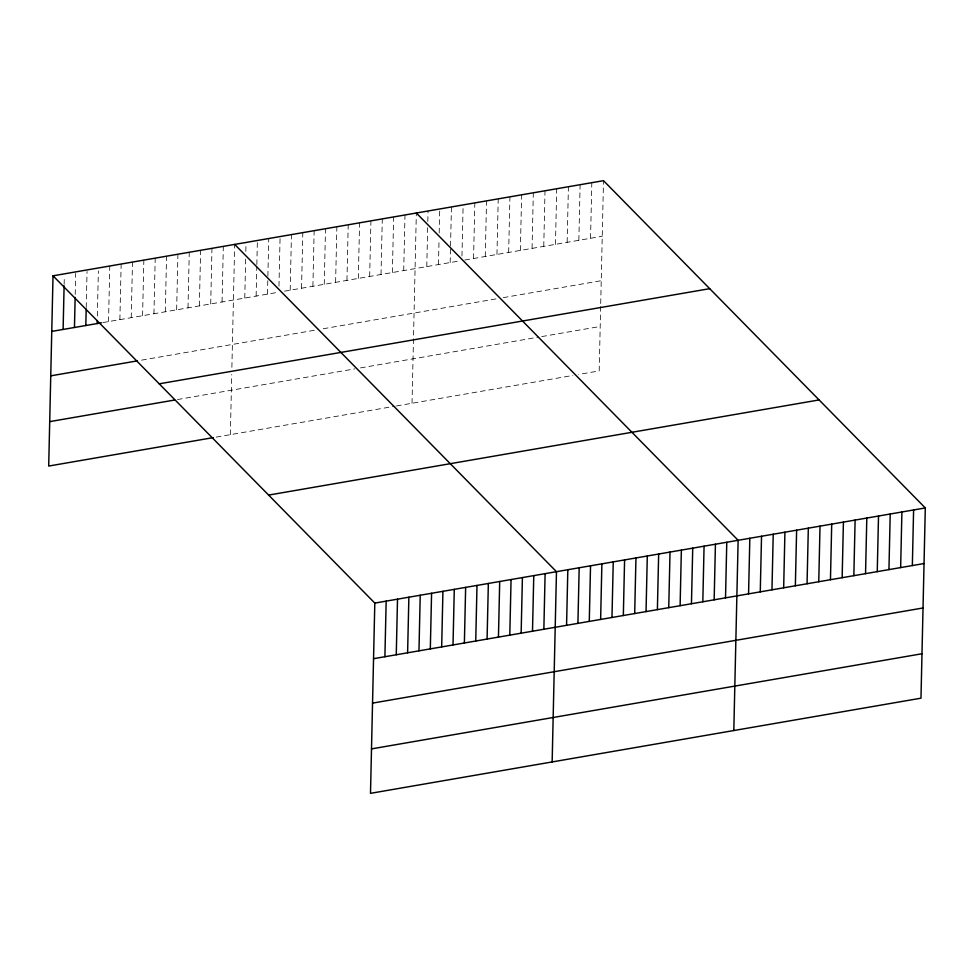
<?xml version="1.0" encoding="UTF-8"?>
<svg xmlns="http://www.w3.org/2000/svg" width="974" height="974" viewBox="0 0 974 974"><rect width="100%" height="100%" fill="white"/><g stroke="black" fill="none" stroke-linecap="round" stroke-linejoin="round"><path stroke-width="0.73" stroke-dasharray="4.87 3.65" d="M64.138 284.371L64.308 276.86M75.217 294.428L75.692 273.39M86.223 307.492L87.039 271.429M97.339 316.051L98.362 270.967M108.528 321.59L109.782 265.999M119.875 319.63L121.141 264.039M131.234 317.67L132.488 262.079M142.581 315.71L143.848 260.107M153.941 313.75L155.207 258.147M165.3 311.79L166.554 256.186M176.647 309.817L177.913 254.226M188.006 307.857L189.26 252.266M199.353 305.897L200.62 250.306M210.713 303.937L211.967 248.333M222.06 301.977L223.326 246.373M230.363 434.66L231.727 374.491M231.885 367.332L234.685 244.413M244.766 298.044L245.692 257.477M245.825 251.462L246.032 242.453M256.125 296.084L256.807 266.036M256.844 264.526L257.392 240.493M267.485 294.124L267.85 277.59M267.887 276.092L268.739 238.52M278.966 286.149L280.098 236.56M290.191 290.191L291.445 234.6M301.538 288.231L302.804 232.64M312.897 286.271L314.152 230.68M324.245 284.311L325.511 228.707M335.604 282.35L336.87 226.747M346.951 280.39L348.217 224.787M358.31 278.418L359.576 222.827M369.67 276.458L370.924 220.867M381.017 274.498L382.283 218.907M392.376 272.537L393.63 216.934M403.723 270.577L404.989 214.974M412.026 403.26L416.336 213.014M426.782 266.584L427.659 227.526M427.805 221.512L428.036 210.993M438.47 264.563L439.055 239.02M439.189 233.017L439.737 208.972M450.171 262.542L450.512 247.518M450.548 246.02L451.437 206.951M461.968 256.016L463.137 204.93M473.571 258.5L474.825 202.909M485.271 256.479L486.525 200.888M496.959 254.458L498.225 198.866M508.659 252.436L509.926 196.833M520.36 250.415L521.626 194.812M532.06 248.394L533.326 192.791M543.76 246.373L545.014 190.77M555.46 244.352L556.714 188.749M567.148 242.319L568.414 186.728M578.848 240.298L580.114 184.707M590.548 238.277L591.815 182.686M600.654 306.445L599.193 370.911L578.714 374.442M600.714 303.584L603.503 180.665M102.842 322.577L278.832 292.163M284.505 291.177L460.41 260.776M464.793 260.021L602.249 236.256M141.583 360.149L316.148 329.967M323.246 328.749L495.961 298.896M503.266 297.63L601.238 280.695M177.438 399.547L354.84 368.878M360.526 367.904L538.78 337.089M541.714 336.578L600.203 326.473M216.167 437.107L394.994 406.207M396.418 405.963L572.87 375.453"/><path stroke-width="1.46" d="M53.022 275.812L374.807 603.089L370.497 793.335L920.978 698.188L925.3 507.941L603.503 180.665L53.022 275.812L48.7 466.059L213.33 437.606M63.115 329.443L64.101 285.869M74.462 327.483L75.144 297.435M85.822 325.523L86.187 308.989M97.169 323.563L97.242 320.556M384.9 656.72L386.167 601.128M396.26 654.759L397.514 599.168M407.607 652.799L408.873 597.208M418.966 650.839L420.22 595.236M430.313 648.879L431.579 593.276M441.672 646.919L442.927 591.315M453.02 644.946L454.286 589.355M464.379 642.986L465.645 587.395M475.738 641.026L476.992 585.435M487.085 639.066L488.351 583.463M498.445 637.106L499.699 581.502M509.792 635.133L511.058 579.542M521.151 633.173L522.405 577.582M532.498 631.213L533.764 575.622M543.857 629.253L545.111 573.649M552.148 761.936L556.471 571.689L234.685 244.413M566.564 625.32L567.83 569.729M577.923 623.36L579.177 567.769M589.27 621.4L590.536 565.809M600.629 619.44L601.883 563.849M611.976 617.479L613.243 561.876M623.336 615.519L624.59 559.916M634.683 613.547L635.949 557.956M646.042 611.587L647.296 555.996M657.389 609.627L658.655 554.036M668.748 607.666L670.015 552.063M680.108 605.706L681.362 550.103M691.455 603.734L692.721 548.143M702.814 601.774L704.068 546.183M714.161 599.814L715.427 544.222M725.52 597.853L726.774 542.25M733.812 730.537L738.134 540.29L416.336 213.014M748.568 593.872L749.834 538.269M760.268 591.851L761.534 536.248M771.968 589.818L773.222 534.227M783.668 587.797L784.922 532.206M795.356 585.776L796.622 530.185M807.056 583.755L808.323 528.164M818.757 581.734L820.023 526.143M830.457 579.713L831.711 524.122M842.157 577.692L843.411 522.101M853.845 575.671L855.111 520.079M865.545 573.649L866.811 518.058M877.245 571.628L878.511 516.025M888.945 569.607L890.212 514.004M900.646 567.586L901.9 511.983M912.346 565.565L913.6 509.962M51.756 331.404L101.43 322.82M50.745 375.842L137.322 360.879M159.212 383.817L709.705 288.669M49.711 421.62L174.602 400.034M268.617 495.084L819.11 399.937M374.807 603.089L925.3 507.941M373.553 658.692L924.034 563.544M372.543 703.118L923.035 607.971M371.496 748.896L921.988 653.749"/></g></svg>
